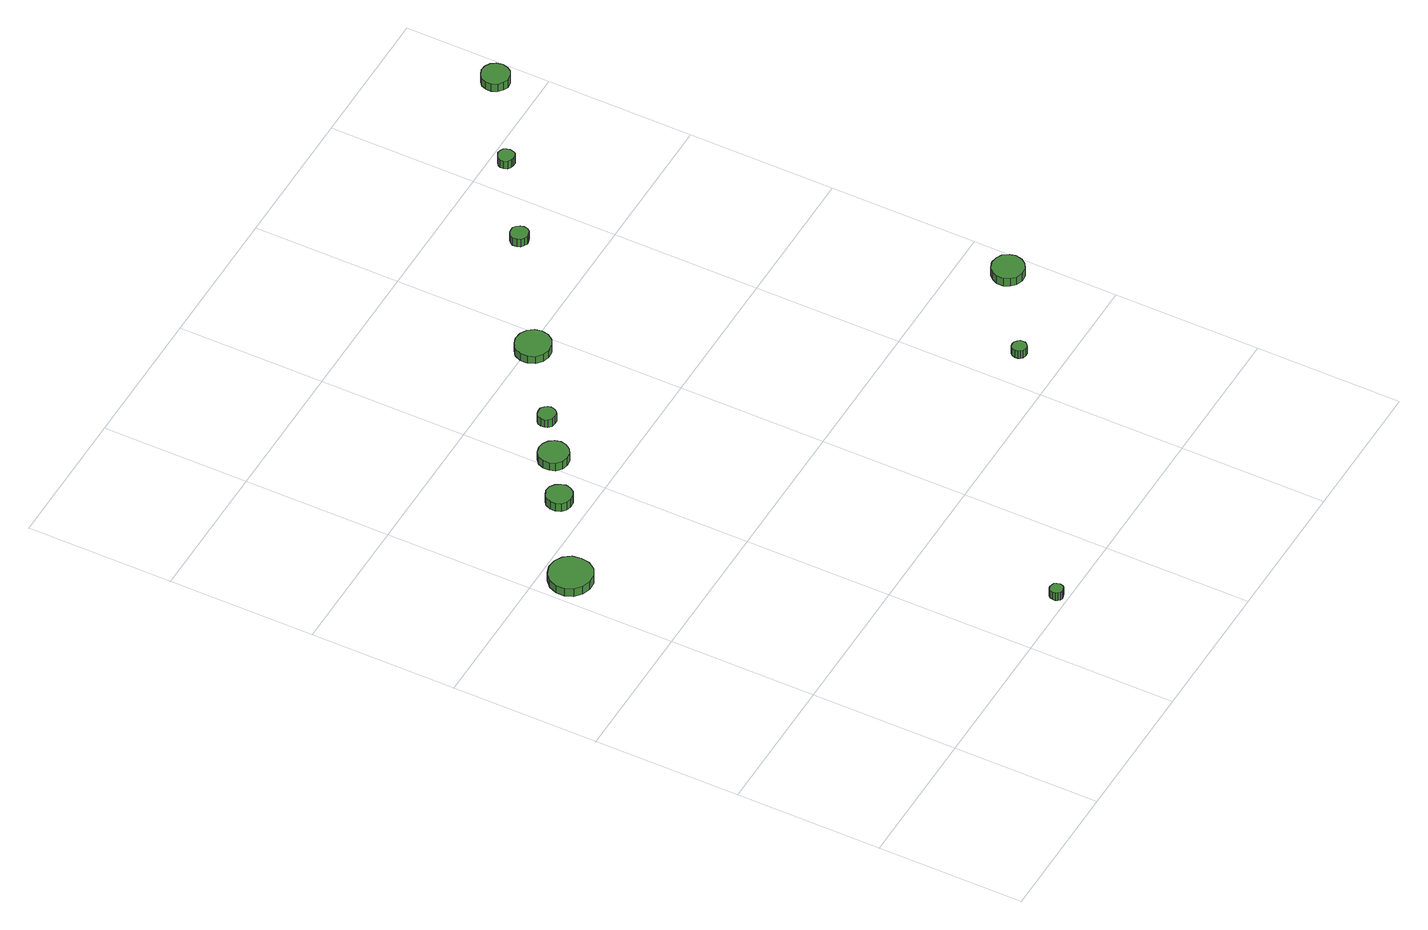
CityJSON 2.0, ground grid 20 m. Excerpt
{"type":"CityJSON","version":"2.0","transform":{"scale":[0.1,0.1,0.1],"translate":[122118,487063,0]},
"CityObjects":{
"tree1":{"type":"SolitaryVegetationObject","attributes":{"function":"something"},"geometry":[{"type":"MultiSurface","lod":"1","boundaries":[[[0,1,2,3,4,5,6,7,8,9,10,11,12,13,14]],[[15,16,17,18,19,20,21,22,23,24,25,26,27,28,29]],[[0,29,28,1]],[[1,28,27,2]],[[2,27,26,3]],[[3,26,25,4]],[[4,25,24,5]],[[5,24,23,6]],[[6,23,22,7]],[[7,22,21,8]],[[8,21,20,9]],[[9,20,19,10]],[[10,19,18,11]],[[11,18,17,12]],[[12,17,16,13]],[[13,16,15,14]],[[14,15,29,0]]]}]},
"tree2":{"type":"SolitaryVegetationObject","attributes":{"function":"something"},"geometry":[{"type":"MultiSurface","lod":"1","boundaries":[[[30,31,32,33,34,35,36,37,38,39,40,41,42,43,44]],[[45,46,47,48,49,50,51,52,53,54,55,56,57,58,59]],[[30,59,58,31]],[[31,58,57,32]],[[32,57,56,33]],[[33,56,55,34]],[[34,55,54,35]],[[35,54,53,36]],[[36,53,52,37]],[[37,52,51,38]],[[38,51,50,39]],[[39,50,49,40]],[[40,49,48,41]],[[41,48,47,42]],[[42,47,46,43]],[[43,46,45,44]],[[44,45,59,30]]]}]},
"tree3":{"type":"SolitaryVegetationObject","attributes":{"function":"something"},"geometry":[{"type":"MultiSurface","lod":"1","boundaries":[[[60,61,62,63,64,65,66,67,68,69,70,71,72,73,74]],[[75,76,77,78,79,80,81,82,83,84,85,86,87,88,89]],[[60,89,88,61]],[[61,88,87,62]],[[62,87,86,63]],[[63,86,85,64]],[[64,85,84,65]],[[65,84,83,66]],[[66,83,82,67]],[[67,82,81,68]],[[68,81,80,69]],[[69,80,79,70]],[[70,79,78,71]],[[71,78,77,72]],[[72,77,76,73]],[[73,76,75,74]],[[74,75,89,60]]]}]},
"tree4":{"type":"SolitaryVegetationObject","attributes":{"function":"something"},"geometry":[{"type":"MultiSurface","lod":"1","boundaries":[[[90,91,92,93,94,95,96,97,98,99,100,101,102,103,104]],[[105,106,107,108,109,110,111,112,113,114,115,116,117,118,119]],[[90,119,118,91]],[[91,118,117,92]],[[92,117,116,93]],[[93,116,115,94]],[[94,115,114,95]],[[95,114,113,96]],[[96,113,112,97]],[[97,112,111,98]],[[98,111,110,99]],[[99,110,109,100]],[[100,109,108,101]],[[101,108,107,102]],[[102,107,106,103]],[[103,106,105,104]],[[104,105,119,90]]]}]},
"tree5":{"type":"SolitaryVegetationObject","attributes":{"function":"something"},"geometry":[{"type":"MultiSurface","lod":"1","boundaries":[[[120,121,122,123,124,125,126,127,128,129,130,131,132,133,134]],[[135,136,137,138,139,140,141,142,143,144,145,146,147,148,149]],[[120,149,148,121]],[[121,148,147,122]],[[122,147,146,123]],[[123,146,145,124]],[[124,145,144,125]],[[125,144,143,126]],[[126,143,142,127]],[[127,142,141,128]],[[128,141,140,129]],[[129,140,139,130]],[[130,139,138,131]],[[131,138,137,132]],[[132,137,136,133]],[[133,136,135,134]],[[134,135,149,120]]]}]},
"tree6":{"type":"SolitaryVegetationObject","attributes":{"function":"something"},"geometry":[{"type":"MultiSurface","lod":"1","boundaries":[[[150,151,152,153,154,155,156,157,158,159,160,161,162,163,164]],[[165,166,167,168,169,170,171,172,173,174,175,176,177,178,179]],[[150,179,178,151]],[[151,178,177,152]],[[152,177,176,153]],[[153,176,175,154]],[[154,175,174,155]],[[155,174,173,156]],[[156,173,172,157]],[[157,172,171,158]],[[158,171,170,159]],[[159,170,169,160]],[[160,169,168,161]],[[161,168,167,162]],[[162,167,166,163]],[[163,166,165,164]],[[164,165,179,150]]]}]},
"tree7":{"type":"SolitaryVegetationObject","attributes":{"function":"something"},"geometry":[{"type":"MultiSurface","lod":"1","boundaries":[[[180,181,182,183,184,185,186,187,188,189,190,191,192,193,194]],[[195,196,197,198,199,200,201,202,203,204,205,206,207,208,209]],[[180,209,208,181]],[[181,208,207,182]],[[182,207,206,183]],[[183,206,205,184]],[[184,205,204,185]],[[185,204,203,186]],[[186,203,202,187]],[[187,202,201,188]],[[188,201,200,189]],[[189,200,199,190]],[[190,199,198,191]],[[191,198,197,192]],[[192,197,196,193]],[[193,196,195,194]],[[194,195,209,180]]]}]},
"tree8":{"type":"SolitaryVegetationObject","attributes":{"function":"something"},"geometry":[{"type":"MultiSurface","lod":"1","boundaries":[[[210,211,212,213,214,215,216,217,218,219,220,221,222,223,224]],[[225,226,227,228,229,230,231,232,233,234,235,236,237,238,239]],[[210,239,238,211]],[[211,238,237,212]],[[212,237,236,213]],[[213,236,235,214]],[[214,235,234,215]],[[215,234,233,216]],[[216,233,232,217]],[[217,232,231,218]],[[218,231,230,219]],[[219,230,229,220]],[[220,229,228,221]],[[221,228,227,222]],[[222,227,226,223]],[[223,226,225,224]],[[224,225,239,210]]]}]},
"tree9":{"type":"SolitaryVegetationObject","attributes":{"function":"something"},"geometry":[{"type":"MultiSurface","lod":"1","boundaries":[[[240,241,242,243,244,245,246,247,248,249,250,251,252,253,254]],[[255,256,257,258,259,260,261,262,263,264,265,266,267,268,269]],[[240,269,268,241]],[[241,268,267,242]],[[242,267,266,243]],[[243,266,265,244]],[[244,265,264,245]],[[245,264,263,246]],[[246,263,262,247]],[[247,262,261,248]],[[248,261,260,249]],[[249,260,259,250]],[[250,259,258,251]],[[251,258,257,252]],[[252,257,256,253]],[[253,256,255,254]],[[254,255,269,240]]]}]},
"tree10":{"type":"SolitaryVegetationObject","attributes":{"function":"something"},"geometry":[{"type":"MultiSurface","lod":"1","boundaries":[[[270,271,272,273,274,275,276,277,278,279,280,281,282,283,284]],[[285,286,287,288,289,290,291,292,293,294,295,296,297,298,299]],[[270,299,298,271]],[[271,298,297,272]],[[272,297,296,273]],[[273,296,295,274]],[[274,295,294,275]],[[275,294,293,276]],[[276,293,292,277]],[[277,292,291,278]],[[278,291,290,279]],[[279,290,289,280]],[[280,289,288,281]],[[281,288,287,282]],[[282,287,286,283]],[[283,286,285,284]],[[284,285,299,270]]]}]},
"tree11":{"type":"SolitaryVegetationObject","attributes":{"function":"something"},"geometry":[{"type":"MultiSurface","lod":"1","boundaries":[[[300,301,302,303,304,305,306,307,308,309,310,311,312,313,314]],[[315,316,317,318,319,320,321,322,323,324,325,326,327,328,329]],[[300,329,328,301]],[[301,328,327,302]],[[302,327,326,303]],[[303,326,325,304]],[[304,325,324,305]],[[305,324,323,306]],[[306,323,322,307]],[[307,322,321,308]],[[308,321,320,309]],[[309,320,319,310]],[[310,319,318,311]],[[311,318,317,312]],[[312,317,316,313]],[[313,316,315,314]],[[314,315,329,300]]]}]}
},
"vertices":[
[64,561,16],[62,573,16],[55,583,16],[44,589,16],[32,590,16],[21,586,16],[12,578,16],[7,567,16],[7,555,16],[12,544,16],[21,536,16],[32,532,16],[44,533,16],[55,539,16],[62,549,16],[62,549,3],[55,539,3],[44,533,3],[32,532,3],[21,536,3],[12,544,3],[7,555,3],[7,567,3],[12,578,3],[21,586,3],[32,590,3],[44,589,3],[55,583,3],[62,573,3],[64,561,3],
[302,13,19],[301,17,19],[299,20,19],[296,21,19],[292,22,19],[289,21,19],[286,18,19],[285,15,19],[285,11,19],[286,8,19],[289,5,19],[292,4,19],[296,5,19],[299,6,19],[301,9,19],[301,9,6],[299,6,6],[296,5,6],[292,4,6],[289,5,6],[286,8,6],[285,11,6],[285,15,6],[286,18,6],[289,21,6],[292,22,6],[296,21,6],[299,20,6],[301,17,6],[302,13,6],
[170,639,15],[168,646,15],[164,652,15],[158,656,15],[150,657,15],[143,654,15],[138,650,15],[135,643,15],[135,636,15],[138,629,15],[143,624,15],[150,622,15],[158,623,15],[164,626,15],[168,632,15],[168,632,2],[164,626,2],[158,623,2],[150,622,2],[143,624,2],[138,629,2],[135,636,2],[135,643,2],[138,650,2],[143,654,2],[150,657,2],[158,656,2],[164,652,2],[168,646,2],[170,639,2],
[234,680,16],[232,688,16],[227,695,16],[220,699,16],[212,700,16],[204,698,16],[197,692,16],[194,684,16],[194,676,16],[197,668,16],[204,662,16],[212,660,16],[220,661,16],[227,665,16],[232,672,16],[232,672,3],[227,665,3],[220,661,3],[212,660,3],[204,662,3],[197,668,3],[194,676,3],[194,684,3],[197,692,3],[204,698,3],[212,700,3],[220,699,3],[227,695,3],[232,688,3],[234,680,3],
[282,720,16],[281,724,16],[278,728,16],[274,731,16],[269,731,16],[264,730,16],[260,727,16],[258,722,16],[258,717,16],[260,713,16],[264,709,16],[269,708,16],[274,708,16],[278,711,16],[281,715,16],[281,715,3],[278,711,3],[274,708,3],[269,708,3],[264,709,3],[260,713,3],[258,717,3],[258,722,3],[260,727,3],[264,730,3],[269,731,3],[274,731,3],[278,728,3],[281,724,3],[282,720,3],
[396,794,15],[394,803,15],[388,811,15],[379,816,15],[369,817,15],[360,814,15],[352,808,15],[348,799,15],[348,789,15],[352,779,15],[360,773,15],[369,770,15],[379,771,15],[388,776,15],[394,784,15],[394,784,3],[388,776,3],[379,771,3],[369,770,3],[360,773,3],[352,779,3],[348,789,3],[348,799,3],[352,808,3],[360,814,3],[369,817,3],[379,816,3],[388,811,3],[394,803,3],[396,794,3],
[658,255,19],[658,259,19],[655,262,19],[652,264,19],[648,265,19],[644,264,19],[641,261,19],[640,257,19],[640,253,19],[641,250,19],[644,247,19],[648,246,19],[652,246,19],[655,248,19],[658,252,19],[658,252,6],[655,248,6],[652,246,6],[648,246,6],[644,247,6],[641,250,6],[640,253,6],[640,257,6],[641,261,6],[644,264,6],[648,265,6],[652,264,6],[655,262,6],[658,259,6],[658,255,6],
[548,900,15],[547,905,15],[544,909,15],[540,912,15],[535,912,15],[530,911,15],[526,907,15],[524,903,15],[524,898,15],[526,893,15],[530,890,15],[535,888,15],[540,889,15],[544,891,15],[547,895,15],[547,895,2],[544,891,2],[540,889,2],[535,888,2],[530,890,2],[526,893,2],[524,898,2],[524,903,2],[526,907,2],[530,911,2],[535,912,2],[540,912,2],[544,909,2],[547,905,2],[548,900,2],
[789,335,17],[787,343,17],[782,351,17],[774,355,17],[765,356,17],[756,353,17],[750,347,17],[746,339,17],[746,330,17],[750,322,17],[756,316,17],[765,313,17],[774,314,17],[782,319,17],[787,326,17],[787,326,4],[782,319,4],[774,314,4],[765,313,4],[756,316,4],[750,322,4],[746,330,4],[746,339,4],[750,347,4],[756,353,4],[765,356,4],[774,355,4],[782,351,4],[787,343,4],[789,335,4],
[659,979,16],[658,983,16],[656,987,16],[652,989,16],[647,990,16],[643,988,16],[639,985,16],[637,981,16],[637,976,16],[639,972,16],[643,969,16],[647,968,16],[652,968,16],[656,970,16],[658,974,16],[658,974,3],[656,970,3],[652,968,3],[647,968,3],[643,969,3],[639,972,3],[637,976,3],[637,981,3],[639,985,3],[643,988,3],[647,990,3],[652,989,3],[656,987,3],[658,983,3],[659,979,3],
[789,1059,14],[787,1067,14],[783,1073,14],[776,1077,14],[768,1078,14],[761,1075,14],[755,1070,14],[752,1063,14],[752,1055,14],[755,1048,14],[761,1043,14],[768,1040,14],[776,1041,14],[783,1045,14],[787,1051,14],[787,1051,1],[783,1045,1],[776,1041,1],[768,1040,1],[761,1043,1],[755,1048,1],[752,1055,1],[752,1063,1],[755,1070,1],[761,1075,1],[768,1078,1],[776,1077,1],[783,1073,1],[787,1067,1],[789,1059,1]
]}
